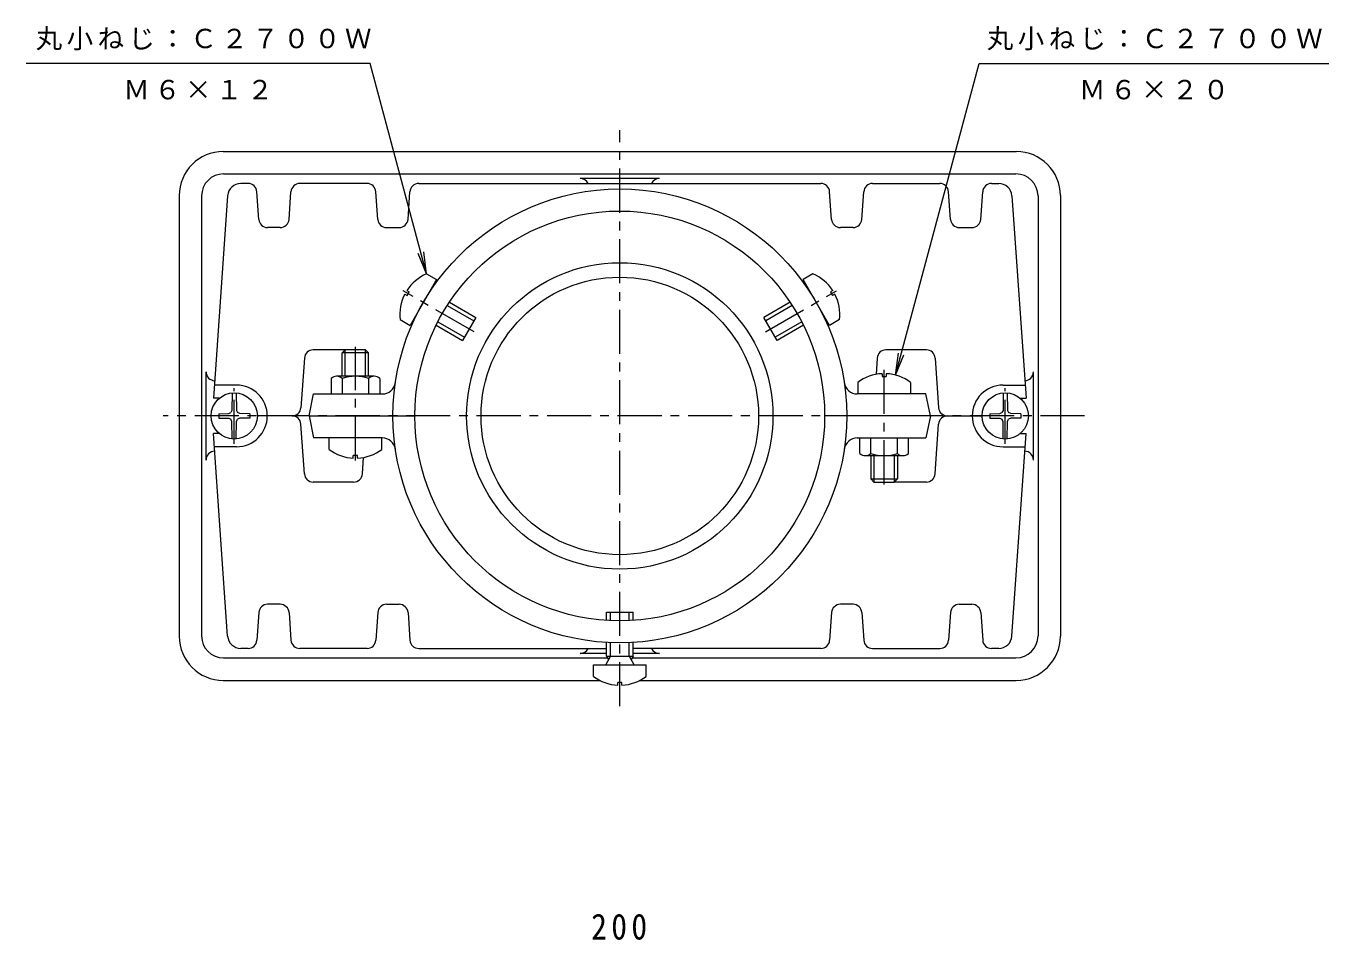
# Model space of a CAD drawing. Units: millimetres, scale not verified. Extents: x -324 to 315, y -275 to 256.
# Drawn here: x -262.7 to 33.1, y 49 to 256.3 of the extents above; entities that cross this region are included whole.
import ezdxf

# ---------------------------------------------------------------- set-up
doc = ezdxf.new("R2010")
doc.units = ezdxf.units.MM
doc.header["$LTSCALE"] = 2
doc.linetypes.add('CHAIN1', pattern=[8, 5, -1, 1, -1])
for name, color, linetype, lineweight in [('0-0_通り芯', 3, 'Continuous', 9), ('0-2_仕上', 6, 'Continuous', 9), ('0-4_その他', 7, 'Continuous', 9), ('0-5_寸法', 7, 'Continuous', 9)]:
    doc.layers.add(name, color=color, linetype=linetype, lineweight=lineweight)
doc.styles.add('ＭＳ ゴシック', font='')
doc.styles.get('ＭＳ ゴシック').set_extended_font_data('MS Gothic')

msp = doc.modelspace()

# ---------------------------------------------------------------- linework, layer by layer
at = {"layer": '0-0_通り芯', "linetype": 'CHAIN1'}
for p, q in [((-127.891, 101.971), (-127.891, 232.723)), ((-215.391, 161.497), (-215.391, 174.196)), ((-40.391, 161.497), (-40.391, 174.196)), ((-22.38, 167.858), (-231.533, 167.858))]:
    msp.add_line(p, q, dxfattribs=at)
at = {"layer": '0-0_通り芯'}
for p, q in [((-217.891, 227.858), (-37.891, 227.858)), ((-217.816, 222.783), (-37.965, 222.783)), ((-118.891, 221.747), (-136.891, 221.747)), ((-227.891, 217.858), (-227.891, 117.858)), ((-222.816, 217.783), (-222.816, 117.933)), ((-32.965, 217.783), (-32.965, 117.933)), ((-27.891, 217.858), (-27.891, 117.858)), ((-221.78, 157.858), (-221.78, 177.858)), ((-34.002, 157.858), (-34.002, 177.858)), ((-217.816, 112.933), (-130.645, 112.933)), ((-130.891, 113.969), (-136.891, 113.969)), ((-125.136, 112.933), (-37.965, 112.933)), ((-118.891, 113.969), (-124.891, 113.969)), ((-217.891, 107.858), (-132.45, 107.858)), ((-123.331, 107.858), (-37.891, 107.858))]:
    msp.add_line(p, q, dxfattribs=at)
for radius in [34.762, 31.49]:
    msp.add_circle((-127.891, 167.858), radius, dxfattribs=at)
for centre, radius, start, end in [((-217.891, 217.858), 10, 90.00005, 180), ((-37.891, 217.858), 10, 0, 89.99995), ((-217.816, 217.783), 5, 90, 180), ((-37.965, 217.783), 5, 0, 90), ((-136.891, 219.747), 2, 25.50204, 90), ((-118.891, 219.747), 2, 90, 154.49796), ((-219.78, 177.858), 2, 180.13033, 268.51822), ((-36.002, 177.858), 2, 271.48024, 359.86967), ((-219.78, 157.858), 2, 91.48178, 180), ((-36.002, 157.858), 2, 0, 88.51976), ((-217.891, 117.858), 10, 180, 269.99995), ((-217.816, 117.933), 5, 180, 270), ((-37.965, 117.933), 5, 270, 0), ((-37.891, 117.858), 10, 270.00005, 0), ((-136.891, 115.969), 2, 270, 334.49796), ((-118.891, 115.969), 2, 205.50204, 270)]:
    msp.add_arc(centre, radius, start, end, dxfattribs=at)
at = {"layer": '0-2_仕上'}
for p, q in [((-212.256, 220.608), (-213.905, 220.608)), ((-185.256, 220.608), (-200.526, 220.608)), ((-173.526, 220.608), (-82.256, 220.608)), ((-70.526, 220.608), (-55.256, 220.608)), ((-43.526, 220.608), (-41.877, 220.608)), ((-216.897, 217.817), (-220.111, 171.858)), ((-209.822, 212.469), (-210.261, 218.748)), ((-202.96, 212.469), (-202.521, 218.748)), ((-182.822, 212.469), (-183.261, 218.748)), ((-175.96, 212.469), (-175.521, 218.748)), ((-79.822, 212.469), (-80.261, 218.748)), ((-72.96, 212.469), (-72.521, 218.748)), ((-52.822, 212.469), (-53.261, 218.748)), ((-45.96, 212.469), (-45.521, 218.748)), ((-38.884, 217.817), (-35.67, 171.858)), ((-204.955, 210.608), (-207.826, 210.608)), ((-180.826, 210.608), (-177.955, 210.608)), ((-74.955, 210.608), (-77.826, 210.608)), ((-50.826, 210.608), (-47.955, 210.608)), ((-199.472, 180.998), (-200.261, 169.719)), ((-190.191, 182.858), (-197.477, 182.858)), ((-69.472, 180.998), (-69.731, 177.287)), ((-58.305, 182.858), (-67.477, 182.858)), ((-56.31, 180.998), (-55.521, 169.719)), ((-214.891, 174.858), (-219.901, 174.858)), ((-40.891, 174.858), (-35.88, 174.858)), ((-218.791, 171.858), (-220.111, 171.858)), ((-36.99, 171.858), (-35.67, 171.858)), ((-202.256, 167.858), (-210.141, 167.858)), ((-199.472, 154.719), (-200.261, 165.998)), ((-198.392, 167.858), (-174.391, 167.858)), ((-198.392, 167.858), (-197.391, 162.858)), ((-57.389, 167.858), (-81.391, 167.858)), ((-57.389, 167.858), (-58.391, 162.858)), ((-56.31, 154.719), (-55.521, 165.998)), ((-53.526, 167.858), (-45.641, 167.858)), ((-218.791, 163.858), (-220.111, 163.858)), ((-216.897, 117.899), (-220.111, 163.858)), ((-181.8, 162.858), (-197.391, 162.858)), ((-73.981, 162.858), (-58.391, 162.858)), ((-38.884, 117.899), (-35.67, 163.858)), ((-36.99, 163.858), (-35.67, 163.858)), ((-214.891, 160.858), (-219.901, 160.858)), ((-40.891, 160.858), (-35.88, 160.858)), ((-186.31, 154.719), (-186.05, 158.429)), ((-188.305, 152.858), (-197.477, 152.858)), ((-58.305, 152.858), (-65.591, 152.858)), ((-204.955, 125.108), (-207.826, 125.108)), ((-180.826, 125.108), (-177.955, 125.108)), ((-74.955, 125.108), (-77.826, 125.108)), ((-50.826, 125.108), (-47.955, 125.108)), ((-209.822, 123.248), (-210.261, 116.969)), ((-202.96, 123.248), (-202.521, 116.969)), ((-182.822, 123.248), (-183.261, 116.969)), ((-175.96, 123.248), (-175.521, 116.969)), ((-79.822, 123.248), (-80.261, 116.969)), ((-72.96, 123.248), (-72.521, 116.969)), ((-52.822, 123.248), (-53.261, 116.969)), ((-45.96, 123.248), (-45.521, 116.969)), ((-212.256, 115.108), (-213.905, 115.108)), ((-185.256, 115.108), (-200.526, 115.108)), ((-173.526, 115.108), (-130.891, 115.108)), ((-82.256, 115.108), (-124.891, 115.108)), ((-70.526, 115.108), (-55.256, 115.108)), ((-41.877, 115.108), (-43.526, 115.108))]:
    msp.add_line(p, q, dxfattribs=at)
at = {"layer": '0-2_仕上', "color": 4}
for p, q in [((-169.491, 198.804), (-175.491, 188.412)), ((-171.743, 200.104), (-169.491, 198.804)), ((-84.039, 200.104), (-86.29, 198.804)), ((-80.29, 188.412), (-86.29, 198.804)), ((-176.704, 195.488), (-176.167, 195.177)), ((-176.225, 196.317), (-175.688, 196.007)), ((-176.167, 195.177), (-175.688, 196.007)), ((-79.556, 196.317), (-80.094, 196.007)), ((-80.094, 196.007), (-79.615, 195.177)), ((-79.077, 195.488), (-79.615, 195.177)), ((-167.053, 192.928), (-161.034, 189.453)), ((-166.575, 193.657), (-160.599, 190.206)), ((-89.206, 193.657), (-95.183, 190.206)), ((-88.729, 192.928), (-94.748, 189.453)), ((-177.743, 189.712), (-175.491, 188.412)), ((-160.599, 190.206), (-163.599, 185.01)), ((-92.183, 185.01), (-95.183, 190.206)), ((-78.039, 189.712), (-80.29, 188.412)), ((-169.575, 188.461), (-163.599, 185.01)), ((-169.183, 189.239), (-163.164, 185.763)), ((-86.599, 189.238), (-92.618, 185.763)), ((-86.206, 188.46), (-92.183, 185.01)), ((-190.191, 182.858), (-190.891, 182.158)), ((-190.891, 176.858), (-190.891, 182.158)), ((-190.191, 176.858), (-190.191, 182.858)), ((-185.591, 182.858), (-190.191, 182.858)), ((-185.591, 176.858), (-185.591, 182.858)), ((-185.591, 182.858), (-184.891, 182.158)), ((-68.37, 177.447), (-68.37, 176.826)), ((-67.412, 177.447), (-67.412, 176.826)), ((-193.416, 176.378), (-193.416, 172.858)), ((-183.628, 176.858), (-192.153, 176.858)), ((-190.891, 176.378), (-190.891, 172.858)), ((-184.891, 176.378), (-184.891, 172.858)), ((-182.366, 176.378), (-182.366, 172.858)), ((-73.891, 175.458), (-73.891, 172.858)), ((-68.37, 176.826), (-67.412, 176.826)), ((-61.891, 175.458), (-61.891, 172.858)), ((-215.839, 173.089), (-215.909, 169.108)), ((-214.942, 173.089), (-214.872, 169.108)), ((-40.84, 173.089), (-40.909, 169.107)), ((-39.942, 173.089), (-39.872, 169.107)), ((-216.64, 168.376), (-216.141, 168.609)), ((-215.909, 169.108), (-216.141, 168.609)), ((-214.872, 169.108), (-214.64, 168.609)), ((-214.141, 168.376), (-214.64, 168.609)), ((-41.64, 168.376), (-41.142, 168.609)), ((-40.909, 169.108), (-41.142, 168.609)), ((-39.872, 169.108), (-39.64, 168.609)), ((-39.141, 168.376), (-39.64, 168.609)), ((-218.891, 168.337), (-216.64, 168.376)), ((-218.891, 168.337), (-218.891, 167.379)), ((-218.891, 167.379), (-216.64, 167.34)), ((-216.64, 167.34), (-216.141, 167.107)), ((-215.909, 166.609), (-216.141, 167.107)), ((-215.839, 162.627), (-215.909, 166.609)), ((-214.942, 162.627), (-214.872, 166.609)), ((-214.872, 166.609), (-214.64, 167.107)), ((-214.141, 167.34), (-214.64, 167.107)), ((-211.891, 168.337), (-214.141, 168.376)), ((-43.891, 168.337), (-41.64, 168.376)), ((-43.891, 168.337), (-43.891, 167.379)), ((-43.891, 167.379), (-41.64, 167.34)), ((-41.64, 167.34), (-41.142, 167.107)), ((-40.909, 166.609), (-41.142, 167.107)), ((-40.84, 162.627), (-40.909, 166.609)), ((-39.942, 162.627), (-39.872, 166.609)), ((-39.872, 166.609), (-39.64, 167.107)), ((-39.141, 167.34), (-39.64, 167.107)), ((-36.891, 168.337), (-39.141, 168.376)), ((-193.891, 160.258), (-193.891, 162.858)), ((-181.891, 160.258), (-181.891, 162.858)), ((-73.416, 159.338), (-73.416, 162.858)), ((-70.891, 159.338), (-70.891, 162.858)), ((-64.891, 159.338), (-64.891, 162.858)), ((-62.366, 159.338), (-62.366, 162.858)), ((-187.412, 158.891), (-188.37, 158.891)), ((-188.37, 158.27), (-188.37, 158.891)), ((-187.412, 158.27), (-187.412, 158.891)), ((-72.153, 158.858), (-63.628, 158.858)), ((-70.191, 158.858), (-70.191, 152.858)), ((-65.591, 158.858), (-65.591, 152.858)), ((-64.891, 158.858), (-64.891, 153.558)), ((-70.191, 152.858), (-70.891, 153.558)), ((-70.191, 152.858), (-65.591, 152.858)), ((-65.591, 152.858), (-64.891, 153.558)), ((-130.891, 123.358), (-124.891, 123.358)), ((-130.891, 121.455), (-130.891, 123.358)), ((-130.021, 121.407), (-130.021, 123.358)), ((-125.761, 121.407), (-125.761, 123.358)), ((-124.891, 121.455), (-124.891, 123.358)), ((-130.891, 113.358), (-130.891, 116.446)), ((-130.021, 113.358), (-130.021, 116.402)), ((-125.761, 113.358), (-125.761, 116.402)), ((-124.891, 113.358), (-124.891, 116.446)), ((-130.021, 113.358), (-131.073, 111.486)), ((-130.891, 113.358), (-124.891, 113.358)), ((-130.891, 113.358), (-130.45, 112.594)), ((-125.761, 113.358), (-124.709, 111.486)), ((-124.891, 113.358), (-125.332, 112.594)), ((-133.891, 108.758), (-133.891, 111.358)), ((-133.891, 111.358), (-121.891, 111.358)), ((-121.891, 108.758), (-121.891, 111.358)), ((-127.412, 107.391), (-128.37, 107.391)), ((-128.37, 106.77), (-128.37, 107.391)), ((-127.412, 106.77), (-127.412, 107.391))]:
    msp.add_line(p, q, dxfattribs=at)
at = {"layer": '0-2_仕上', "color": 4, "linetype": 'CHAIN1'}
for p, q in [((-160.964, 186.953), (-177.055, 196.243)), ((-94.818, 186.953), (-78.726, 196.243))]:
    msp.add_line(p, q, dxfattribs=at)
at = {"layer": '0-2_仕上', "linetype": 'CHAIN1'}
for p, q in [((-187.891, 157.743), (-187.891, 183.516)), ((-67.891, 152.326), (-67.891, 179.067))]:
    msp.add_line(p, q, dxfattribs=at)
at = {"layer": '0-2_仕上', "color": 4}
for points in [[(-184.891, 176.858), (-184.891, 182.158), (-190.891, 182.158)], [(-211.891, 168.337), (-211.891, 167.379), (-214.141, 167.34)], [(-36.891, 168.337), (-36.891, 167.379), (-39.141, 167.34)], [(-70.891, 158.858), (-70.891, 153.558), (-64.891, 153.558)]]:
    msp.add_lwpolyline(points, dxfattribs=at)
at = {"layer": '0-2_仕上'}
for points in [[(-198.392, 167.858), (-197.391, 172.858), (-181.8, 172.858)], [(-57.389, 167.858), (-58.391, 172.858), (-73.981, 172.858)]]:
    msp.add_lwpolyline(points, dxfattribs=at)
for radius in [51.5, 46.5]:
    msp.add_circle((-127.891, 167.858), radius, dxfattribs=at)
at = {"layer": '0-2_仕上', "color": 4}
for centre in [(-215.391, 167.858), (-40.391, 167.858)]:
    msp.add_circle(centre, 5.25, dxfattribs=at)
at = {"layer": '0-2_仕上'}
for centre, radius, start, end in [((-213.905, 217.608), 3, 90, 175.99997), ((-212.256, 218.608), 2, 4.00037, 90), ((-200.526, 218.608), 2, 90, 175.99963), ((-185.256, 218.608), 2, 4.00037, 90), ((-173.526, 218.608), 2, 90, 175.99963), ((-82.256, 218.608), 2, 4.00037, 90), ((-70.526, 218.608), 2, 90, 175.99963), ((-55.256, 218.608), 2, 4.00037, 90), ((-43.526, 218.608), 2, 90, 175.99963), ((-41.877, 217.608), 3, 4.00003, 90), ((-207.826, 212.608), 2, 184.00037, 270), ((-204.955, 212.608), 2, 270, 355.99963), ((-180.826, 212.608), 2, 184.00037, 270), ((-177.955, 212.608), 2, 270, 355.99963), ((-77.826, 212.608), 2, 184.00037, 270), ((-74.955, 212.608), 2, 270, 355.99963), ((-50.826, 212.608), 2, 184.00034, 270), ((-47.955, 212.608), 2, 270, 355.99966), ((-197.477, 180.858), 2, 90, 175.99963), ((-67.477, 180.858), 2, 90, 175.99966), ((-58.305, 180.858), 2, 4.00034, 90), ((-214.891, 167.858), 7, 0, 90), ((-181.8, 175.858), 3, 270, 351.55893), ((-73.981, 175.858), 3, 188.44107, 270), ((-40.891, 167.858), 7, 90, 270), ((-202.256, 169.858), 2, 270, 355.99966), ((-53.526, 169.858), 2, 184.00034, 270), ((-214.891, 167.858), 7, 270, 0), ((-202.256, 165.858), 2, 4.00034, 90), ((-53.526, 165.858), 2, 90, 175.99966), ((-181.8, 159.858), 3, 8.44107, 90), ((-73.981, 159.858), 3, 90, 171.55893), ((-197.477, 154.858), 2, 184.00037, 270), ((-188.305, 154.858), 2, 270, 355.99963), ((-58.305, 154.858), 2, 270, 355.99966), ((-207.826, 123.108), 2, 90, 175.99963), ((-204.955, 123.108), 2, 4.00037, 90), ((-180.826, 123.108), 2, 90, 175.99963), ((-177.955, 123.108), 2, 4.00037, 90), ((-77.826, 123.108), 2, 90, 175.99963), ((-74.955, 123.108), 2, 4.00037, 90), ((-50.826, 123.108), 2, 90, 175.99966), ((-47.955, 123.108), 2, 4.00034, 90), ((-213.905, 118.108), 3, 184.00003, 270), ((-212.256, 117.108), 2, 270, 355.99963), ((-200.526, 117.108), 2, 184.00037, 270), ((-185.256, 117.108), 2, 270, 355.99963), ((-173.526, 117.108), 2, 184.00037, 270), ((-82.256, 117.108), 2, 270, 355.99963), ((-70.526, 117.108), 2, 184.00037, 270), ((-55.256, 117.108), 2, 270, 355.99963), ((-43.526, 117.108), 2, 184.00037, 270), ((-41.877, 118.108), 3, 270, 355.99997)]:
    msp.add_arc(centre, radius, start, end, dxfattribs=at)
at = {"layer": '0-2_仕上', "color": 4}
for centre, radius, start, end in [((-167.814, 190.908), 10, 113.13013, 147.2543), ((-87.967, 190.908), 10, 32.74591, 66.86987), ((-167.814, 190.908), 10, 152.74591, 186.86987), ((-170.575, 196.428), 0.25, 150, 203.52951), ((-85.207, 196.428), 0.25, 336.47049, 30), ((-87.967, 190.908), 10, 353.13013, 27.2543), ((-173.975, 190.539), 0.25, 96.47049, 150), ((-81.807, 190.539), 0.25, 30, 83.52951), ((-67.891, 167.458), 10, 92.74591, 126.86987), ((-67.891, 167.458), 10, 53.13013, 87.2543), ((-192.153, 174.958), 1.9, 48.35789, 131.64212), ((-187.891, 167.245), 9.613, 71.81625, 108.18375), ((-183.628, 174.958), 1.9, 48.35788, 131.64211), ((-187.891, 168.258), 10, 233.13013, 267.2543), ((-187.891, 168.258), 10, 272.74591, 306.86987), ((-72.153, 160.758), 1.9, 228.35788, 311.64211), ((-67.891, 168.471), 9.613, 251.81625, 288.18375), ((-63.628, 160.758), 1.9, 228.35789, 311.64212), ((-131.291, 111.608), 0.25, 270, 330.67082), ((-124.491, 111.608), 0.25, 209.32918, 270), ((-127.891, 116.758), 10, 233.13013, 267.2543), ((-127.891, 116.758), 10, 272.74591, 306.86987)]:
    msp.add_arc(centre, radius, start, end, dxfattribs=at)
at = {"layer": '0-5_寸法'}
for p, q in [((-184.538, 247.858), (-262.652, 247.858)), ((-171.743, 200.104), (-184.538, 247.858)), ((-65.303, 177.117), (-46.348, 247.858)), ((-46.348, 247.858), (33.07, 247.858)), ((-171.743, 200.104), (-173.656, 204.724)), ((-171.743, 200.104), (-172.395, 205.061)), ((-65.303, 177.117), (-64.65, 182.075)), ((-65.303, 177.117), (-63.389, 181.737))]:
    msp.add_line(p, q, dxfattribs=at)

# ---------------------------------------------------------------- texts
at = {"layer": '0-4_その他', "color": 2, "insert": (-134.391, 48.951), "char_height": 5.865, "attachment_point": 7, "style": 'ＭＳ ゴシック'}
msp.add_mtext('\\T1.27;\\W0.9;200', dxfattribs=at)
at = {"layer": '0-5_寸法', "char_height": 4.399, "attachment_point": 7, "style": 'ＭＳ ゴシック'}
for s, insert in [('\\T1.17;丸小ねじ：Ｃ２７００Ｗ', (-260.457, 250.816)), ('\\T1.17;丸小ねじ：Ｃ２７００Ｗ', (-44.574, 250.816)), ('\\T1.17;Ｍ６×１２', (-240.595, 239.64)), ('\\T1.17;Ｍ６×２０', (-23.639, 239.64))]:
    msp.add_mtext(s, dxfattribs=dict(at, insert=insert))

doc.saveas('drawing.dxf')
